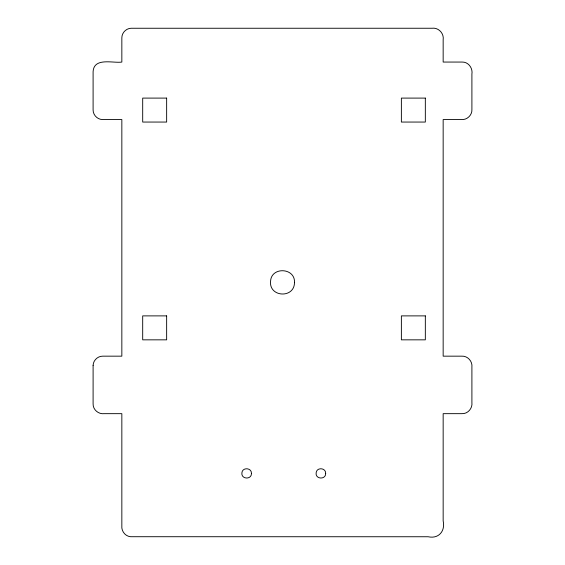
<?xml version="1.0" encoding="UTF-8"?>
<svg xmlns="http://www.w3.org/2000/svg" width="565" height="565" viewBox="0 0 565 565"><rect width="100%" height="100%" fill="white"/><g stroke="black" fill="none" stroke-linecap="round" stroke-linejoin="round"><path stroke-width="0.85" d="M93.105 365.336L93.098 403.869C92.872 409.738 98.564 414.435 104.278 413.665L121.842 413.665L121.842 525.775C121.235 531.065 125.232 536.312 130.614 536.715L428.129 536.75C438.765 539.095 445.439 531.058 443.158 520.866L443.158 413.665L461.775 413.665C467.742 414.074 472.714 408.347 471.902 402.506L471.902 367.151C472.658 361.332 467.615 355.724 461.697 356.162L443.158 356.162L443.158 119.561L461.259 119.561C467.001 120.168 472.368 115.076 471.902 109.285L471.902 74.177C472.976 68.196 468.399 61.797 462.085 62.058L443.158 62.058L443.158 39.854C444.21 33.392 438.461 27.261 431.893 28.25L131.016 28.257C126.023 28.441 121.779 32.89 121.842 37.897L121.842 62.058C113.311 63.421 93.91 57.058 93.098 71.649L93.098 109.977C93.063 115.076 97.498 119.547 102.597 119.561L121.842 119.561L121.842 356.162L102.724 356.162C97.731 356.105 93.289 360.343 93.105 365.336M251.446 473.414C251.693 479.89 240.994 479.36 241.884 472.933C242.194 467.071 251.722 467.545 251.446 473.414M294.478 282.338C294.648 298.701 268.792 297.423 270.579 281.151C271.348 266.496 295.17 267.669 294.478 282.338M325.68 473.414C325.927 479.89 315.235 479.36 316.125 472.933C316.428 467.071 325.956 467.545 325.68 473.414M166.647 98.098L142.691 98.098L142.691 122.054L166.647 122.054L166.647 98.098M425.332 98.098L401.376 98.098L401.376 122.054L425.332 122.054L425.332 98.098M166.647 315.884L142.691 315.884L142.691 339.84L166.647 339.84L166.647 315.884M425.332 315.884L401.376 315.884L401.376 339.84L425.332 339.84L425.332 315.884"/></g></svg>
